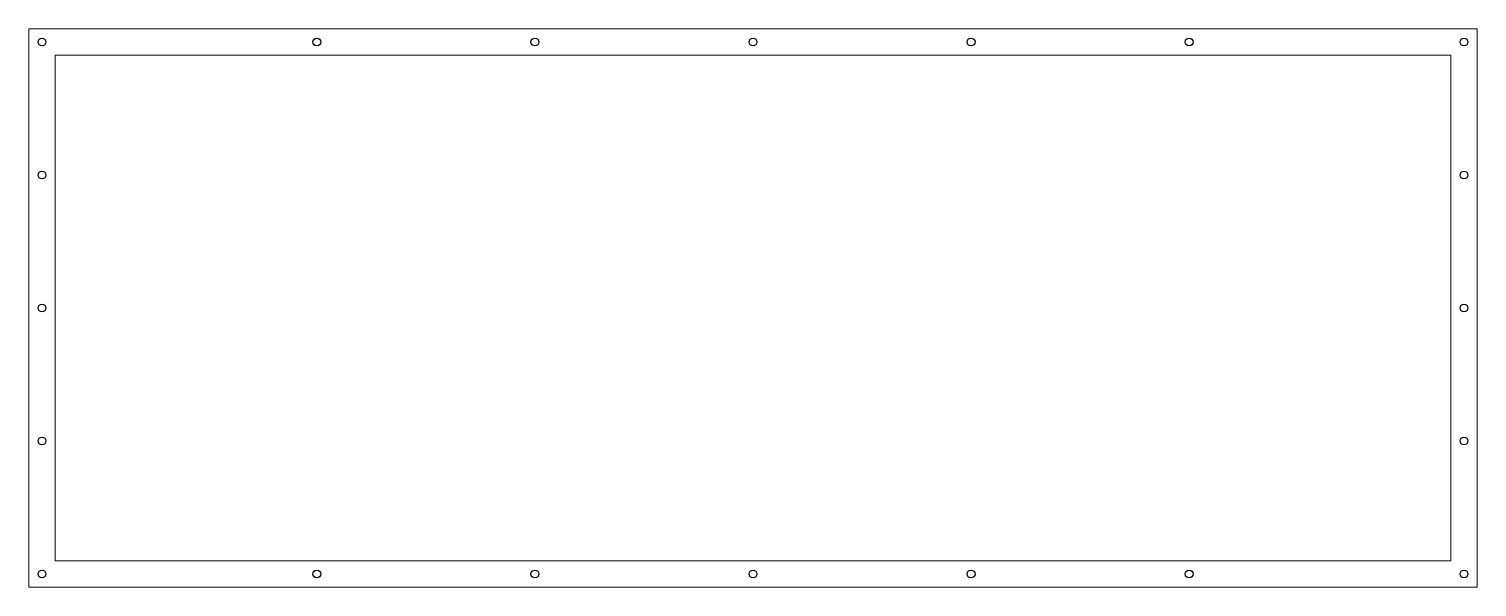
# Model space of a CAD drawing. Header units: millimetres. Extents: x -830 to 830, y -320 to 320.
import ezdxf

# ---------------------------------------------------------------- set-up
doc = ezdxf.new("R2010")
doc.units = ezdxf.units.MM
for name, color, linetype, lineweight, true_color in [('Hole', 6, 'Continuous', 25, 0xff00ff), ('InnerContour', 2, 'ByLayer', 5, 0xffff00), ('OuterContour', 3, 'ByLayer', 5, 0x00ff00), ('thread_holes', 1, 'Continuous', 25, 0xff0000)]:
    doc.layers.add(name, color=color, linetype=linetype, lineweight=lineweight, true_color=true_color)

msp = doc.modelspace()

# ---------------------------------------------------------------- linework, layer by layer
at = {"layer": 'Hole', "color": 6, "linetype": 'Continuous', "lineweight": 25, "true_color": 0xff00ff}
for centre in [(-500, 305), (-250, 305), (250, 305), (500, 305), (-815, 152.5), (815, 152.5), (-815, 0), (815, 0), (-815, -152.5), (815, -152.5), (-500, -305), (-250, -305), (250, -305), (500, -305)]:
    msp.add_circle(centre, 4.5, dxfattribs=at)
at = {"layer": 'InnerContour', "color": 2, "true_color": 0xffff00}
msp.add_lwpolyline([(800, -290), (800, 290), (-800, 290), (-800, -290)], close=True, dxfattribs=at)
at = {"layer": 'OuterContour', "color": 3, "true_color": 0x00ff00}
msp.add_lwpolyline([(830, -320), (830, 320), (-830, 320), (-830, -320)], close=True, dxfattribs=at)
at = {"layer": 'thread_holes', "color": 1, "linetype": 'Continuous', "lineweight": 25, "true_color": 0xff0000}
for centre in [(-815, 305), (0, 305), (815, 305), (-815, -305), (0, -305), (815, -305)]:
    msp.add_circle(centre, 4.5, dxfattribs=at)

doc.saveas('drawing.dxf')
